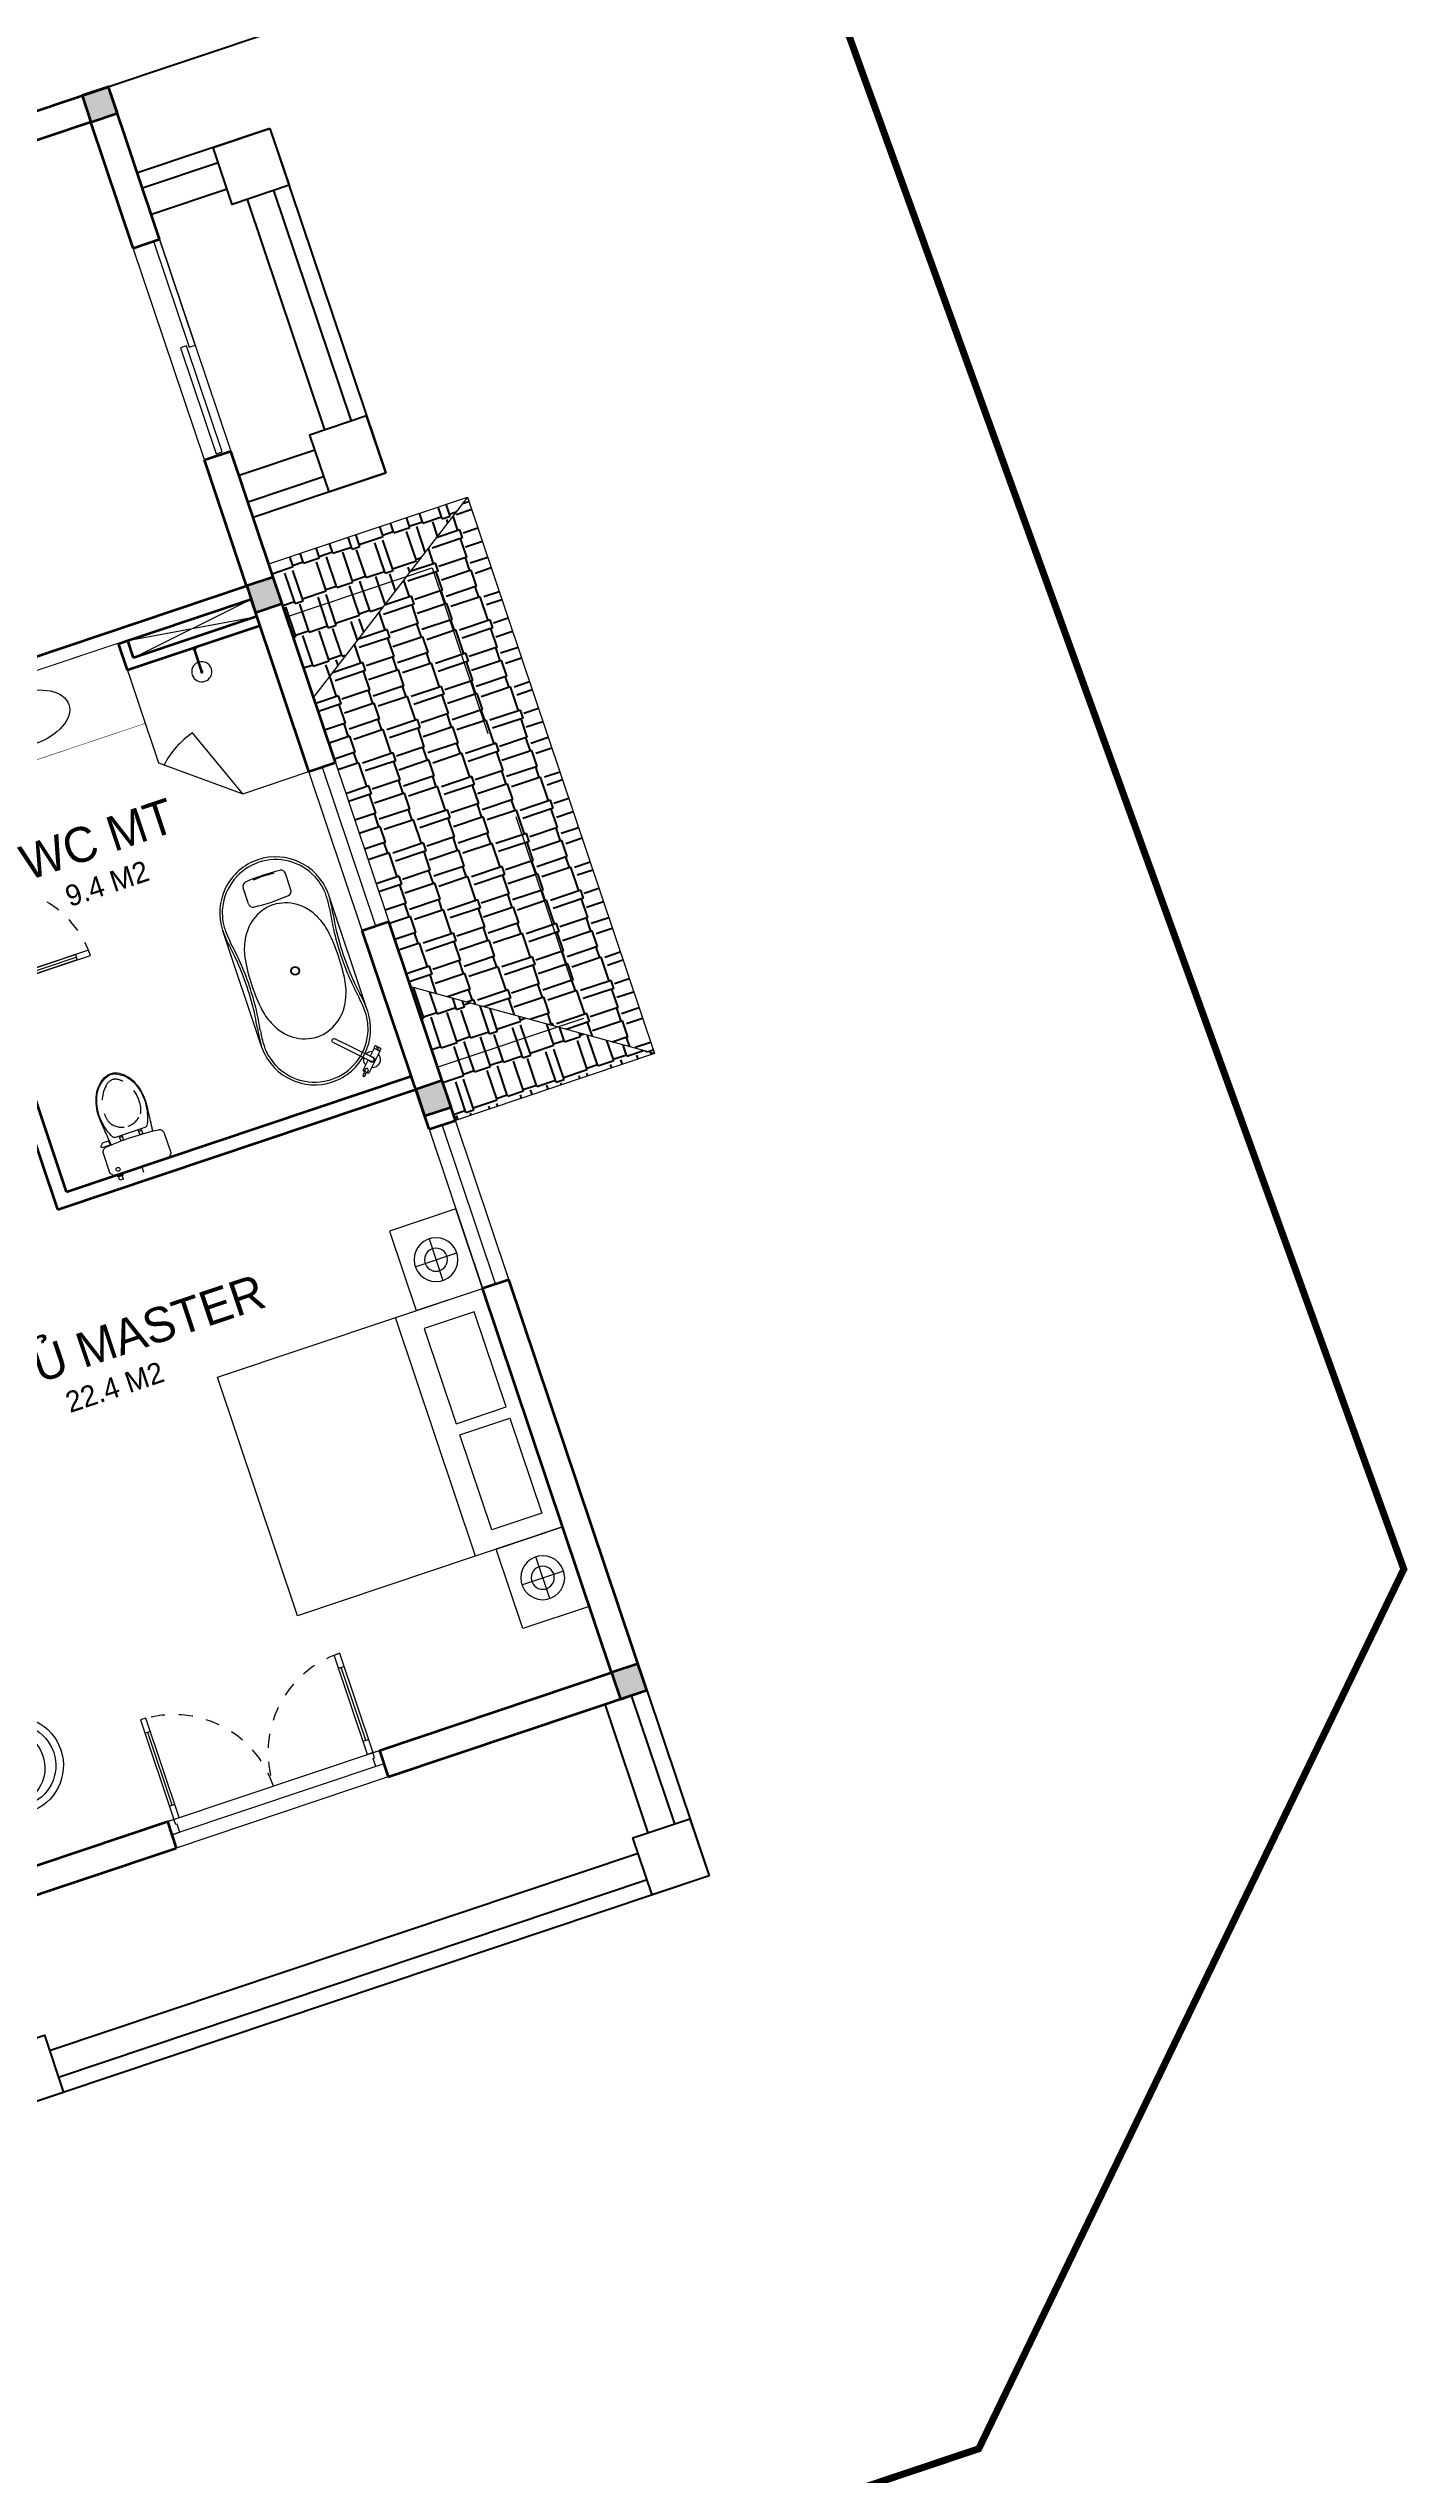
# Model space of a CAD drawing. Header units: metres. Extents: x 568336 to 569219, y 2065964 to 2066430.
# Drawn here: x 568676.13 to 568685.85, y 2066156.4 to 2066173.73 of the extents above; entities that cross this region are included whole.
import ezdxf

# ---------------------------------------------------------------- set-up
doc = ezdxf.new("R2010")
doc.units = ezdxf.units.M
for name, pattern in [('CENTER', [2, 1.25, -0.25, 0.25, -0.25]), ('DASHED', [0.75, 0.5, -0.25]), ('HIDDEN', [0.375, 0.25, -0.125]), ('xref-thap C (mb tang 32-2)$0$HIDDEN', [0.375, 0.25, -0.125]), ('Xref-VCMT-BT3 - tuong bao$0$HIDDEN', [0.375, 0.25, -0.125])]:
    doc.linetypes.add(name, pattern=pattern)
doc.layers.get('0').update_dxf_attribs({"linetype": 'CONTINUOUS'})
doc.layers.get('DEFPOINTS').update_dxf_attribs({"linetype": 'CONTINUOUS'})
for name, color, linetype, lineweight in [('-CONCRETE', 1, 'CONTINUOUS', 35), ('-DOOR', 137, 'CONTINUOUS', 9), ('-FURNITURE', 46, 'CONTINUOUS', 9), ('-HIDE', 3, 'HIDDEN', 13), ('-LINE1', 7, 'CONTINUOUS', 18), ('-RANH GIOI KHU DAT', 12, 'CENTER', 18), ('-TEXT', 7, 'CONTINUOUS', 15), ('-WALL', 4, 'CONTINUOUS', 35), ('Bighome_khuat', 251, 'DASHED', 5), ('TEXT25', 2, 'CONTINUOUS', 13)]:
    doc.layers.add(name, color=color, linetype=linetype, lineweight=lineweight)
for name, color, linetype in [('1-NETMANH', 8, 'CONTINUOUS'), ('13. NET HATCH', 252, 'CONTINUOUS'), ('LoLK', 6, 'CONTINUOUS'), ('SOLO', 7, 'CONTINUOUS')]:
    doc.layers.add(name, color=color, linetype=linetype)
doc.styles.add('T1', font='', dxfattribs={"height": 200})
doc.styles.get('T1').set_extended_font_data('VNgeometric Light')

# ---------------------------------------------------------------- blocks, each defined once
blk = doc.blocks.new('Sink_Cicle')
blk.add_lwpolyline([(17, -50), (-17, -50), (-18, -252), (17, -252)], close=True)
blk.add_circle((0, -300), 17.5)
at = {"layer": 'DEFPOINTS'}
blk.add_line((0, -100), (0, 0), dxfattribs=at)
blk.add_wipeout([(17, -50), (-17, -50), (-18, -252), (17, -252)])
at = {"layer": '-FURNITURE', "linetype": 'Continuous'}
blk.add_ellipse((0, -300), major_axis=(-325, 0), ratio=0.584615, dxfattribs=at)
blk.add_line((-18, -237), (17, -237))
blk = doc.blocks.new('*U191')
at = {"ltscale": 300}
blk.add_lwpolyline([(0, 0), (1600, 0), (1600, -600), (0, -600)], close=True, dxfattribs=at)
blk.add_wipeout([(0, 0), (1600, 0), (1600, -600), (0, -600)], dxfattribs=at)
blk.add_blockref('Sink_Cicle', (800, 0), dxfattribs=at)
blk = doc.blocks.new('A$C52EE6B0C')
for p, q in [((-17.21, 15.73), (17.22, 15.73)), ((-17.21, -15.76), (17.25, -15.76))]:
    blk.add_line(p, q)
for radius in [1.2, 1.06]:
    blk.add_circle((0, -0.01), radius)
for centre, radius, start, end in [((-17.24, -0.01), 15.75, 90.00005, 180.00602), ((-17.21, 0), 15.03, 114.01434, 180.05883), ((-17.26, 0.1), 14.92, 89.8926, 114.01434), ((-18.18, -21.57), 37.31, 80.32537, 88.55949), ((-17.86, -16.41), 31.44, 80.9553, 88.85173), ((3.49, 116.01), 102.69, 260.80643, 264.35645), ((10, 158.8), 145.24, 261.32176, 262.65662), ((-0.88, 77.07), 62.8, 262.97229, 270.8035), ((-0.44, 89.41), 75.84, 265.33614, 270.33552), ((0.89, 77.07), 62.8, 269.1965, 277.02771), ((0.58, 84.46), 70.9, 269.53626, 275.75097), ((-18.44, 226.88), 214.55, 276.99221, 278.59677), ((-9.99, 158.8), 145.24, 277.34338, 278.67824), ((18.19, -21.57), 37.31, 91.44051, 99.67463), ((17.5, -11.01), 26.04, 90.57162, 98.52624), ((17.38, 0.65), 14.38, 65.52402, 90.57162), ((17.25, -0.01), 15.75, 359.99398, 89.99995), ((17.03, -0.12), 15.22, 0.40185, 65.52402), ((-7.45, -0.4), 12.19, 113.36694, 178.17202), ((-5.42, -2.21), 14.69, 98.51976, 117.85129), ((-0.26, -36.68), 49.55, 89.69838, 98.51976), ((0.27, -36.68), 49.55, 81.48024, 90.30162), ((5.43, -2.21), 14.69, 62.14871, 81.48024), ((7.46, -0.4), 12.19, 1.82798, 66.63306), ((28.3, 2.77), 0.286, 160.80789, 185.67758), ((1.03, 0.06), 27.11, 359.84479, 5.67758), ((28.15, 2.82), 0.123, 123.47411, 160.80789), ((28.12, 2.87), 0.0732, 85.79125, 123.47411), ((28.11, 2.83), 0.109, 39.09426, 85.79125), ((27.99, 2.72), 0.275, 4.9413, 41.00239), ((1.84, 0.05), 26.56, 359.86069, 5.81543), ((-17.24, -0.02), 15.75, 179.99398, 269.99995), ((-17.21, -0.03), 15.03, 179.94113, 245.98566), ((-7.45, 0.37), 12.19, 181.82798, 246.63306), ((7.46, 0.37), 12.19, 293.36694, 358.17202), ((17.25, -0.02), 15.75, 270.00005, 0.00602), ((17.03, 0.09), 15.22, 294.47598, 359.59814), ((1.03, -0.09), 27.11, 354.32242, 0.15521), ((28.3, -2.8), 0.286, 174.32242, 199.19211), ((28.15, -2.85), 0.123, 199.19211, 236.52589), ((28.12, -2.89), 0.0732, 236.52589, 274.20875), ((28.11, -2.86), 0.109, 274.20875, 320.90574), ((27.99, -2.75), 0.275, 318.99761, 355.0587), ((1.84, -0.08), 26.56, 354.18457, 0.13931), ((-5.42, 2.18), 14.69, 242.14871, 261.48024), ((-0.26, 36.65), 49.55, 261.48024, 270.30162), ((-0.44, -89.44), 75.84, 89.66448, 94.66386), ((0.27, 36.65), 49.55, 269.69838, 278.51976), ((0.58, -84.49), 70.9, 84.24903, 90.46374), ((5.43, 2.18), 14.69, 278.51976, 297.85129), ((-17.26, -0.13), 14.92, 245.98566, 270.1074), ((-18.18, 21.54), 37.31, 271.44051, 279.67463), ((-17.86, 16.38), 31.44, 271.14827, 279.0447), ((3.49, -116.04), 102.69, 95.64355, 99.19357), ((10, -158.82), 145.24, 97.34338, 98.67824), ((-0.88, -77.1), 62.8, 89.1965, 97.02771), ((0.89, -77.1), 62.8, 82.97229, 90.8035), ((-18.44, -226.91), 214.55, 81.40323, 83.00779), ((-9.99, -158.82), 145.24, 81.32176, 82.65662), ((18.19, 21.54), 37.31, 260.32537, 268.55949), ((17.5, 10.99), 26.04, 261.47376, 269.42838), ((17.38, -0.67), 14.38, 269.42838, 294.47598)]:
    blk.add_arc(centre, radius, start, end)
at = {"layer": 'DEFPOINTS'}
for tag, p in [('MODELNUMBER', (0, 0)), ('TRADENAME', (0, 0)), ('PRODUCT', (0, 0)), ('MATERIAL', (0, -0.01))]:
    blk.add_attdef(tag, p, '', height=0.001, dxfattribs=at)
blk = doc.blocks.new('A$C4D835AF5')
at = {"layer": '-FURNITURE', "ltscale": 8}
for p, q in [((-3.94, 0.33), (-3.94, 0.87)), ((-3.86, 0.31), (-3.92, 0.31)), ((3.15, 0.91), (-3.9, 0.91)), ((-3.55, 0.46), (-3.55, 0.49)), ((-3.34, 0.49), (-3.34, 0.46)), ((-0.59, 0), (-0.59, -12.09)), ((0.59, 0), (0.59, -12.09)), ((3.15, -0.91), (3.15, 0.91)), ((3.17, 0.9), (3.15, 0.9)), ((3.17, -0.9), (3.17, 0.9)), ((3.19, 0.91), (3.98, 0.91)), ((4, -0.89), (4, 0.89)), ((-3.94, -0.87), (-3.94, -0.33)), ((-3.86, -0.31), (-3.92, -0.31)), ((-0.59, -0.91), (-3.9, -0.91)), ((-3.7, -0.45), (-3.7, -0.42)), ((-3.63, -0.46), (-3.62, -0.45)), ((-3.59, -0.47), (-3.59, -0.46)), ((-3.52, -0.47), (-3.52, -0.47)), ((-3.48, -0.49), (-3.49, -0.47)), ((-3.41, -0.49), (-3.4, -0.47)), ((-3.37, -0.47), (-3.37, -0.47)), ((-3.3, -0.47), (-3.3, -0.46)), ((-3.26, -0.46), (-3.27, -0.45)), ((-3.19, -0.45), (-3.19, -0.42)), ((3.15, -0.91), (0.59, -0.91)), ((3.17, -0.9), (3.15, -0.9)), ((3.19, -0.91), (3.98, -0.91))]:
    blk.add_line(p, q, dxfattribs=at)
for radius in [0.311, 0.264]:
    blk.add_circle((3.58, 0), radius, dxfattribs=at)
for centre, radius, start, end in [((-5.16, 0), 0.25, 92.26055, 178.09314), ((-5.17, -0.01), 0.24, 175.39887, 267.68368), ((-5.41, -2528.91), 2529.16, 89.96608, 89.99458), ((-3.9, 0.87), 0.0394, 90, 180), ((-3.92, 0.33), 0.0197, 180, 270), ((-3.44, -0.18), 0.68, 90.01556, 98.89807), ((-3.45, -0.18), 0.68, 81.10193, 89.98434), ((0, 0), 2.36, 22.54031, 157.45969), ((0, 0), 0.787, 318.59038, 221.40962), ((0, 0), 0.591, 0, 180), ((3.19, 0.89), 0.0197, 90, 180), ((3.98, 0.89), 0.0197, 0, 90), ((-4.56, 275.44), 275.69, 269.87137, 270.13441), ((-3.92, -0.33), 0.0197, 90, 180), ((-3.9, -0.87), 0.0394, 180, 270), ((-3.69, -0.45), 0.0116, 184.97306, 258.03407), ((-3.65, -0.25), 0.212, 257.28159, 272.58374), ((-3.64, -0.45), 0.0113, 272.46568, 345.44763), ((-3.58, -0.47), 0.0111, 186.41498, 247.44266), ((-3.54, -0.29), 0.191, 257.51752, 274.78533), ((-3.53, -0.47), 0.013, 270.86275, 343.93336), ((-3.47, -0.49), 0.0123, 192.37903, 260.14229), ((-3.45, -0.3), 0.207, 262.20059, 277.93411), ((-3.42, -0.49), 0.0113, 277.30775, 350.61998), ((-3.36, -0.47), 0.012, 194.1286, 259.0417), ((-3.34, -0.27), 0.209, 264.20628, 279.02841), ((-3.31, -0.47), 0.013, 269.18756, 350.22193), ((-3.25, -0.45), 0.0111, 194.19217, 261.8514), ((-3.24, -0.24), 0.225, 267.1756, 281.67278), ((-3.2, -0.45), 0.0128, 280.60322, 352.14738), ((0, 0), 2.36, 202.54031, 255.4906), ((0, 0), 2.36, 284.50926, 337.45969), ((3.19, -0.89), 0.0197, 180, 270), ((3.98, -0.89), 0.0197, 270, 0), ((0, -12.09), 0.591, 180, 0)]:
    blk.add_arc(centre, radius, start, end, dxfattribs=at)
blk.add_ellipse((-3.44, 0), major_axis=(0.555, 0), ratio=0.849194, dxfattribs=at)
for tag, p in [('MODELNUMBER', (0, 0.01)), ('TRADENAME', (0, 0.01)), ('PRODUCT', (0, 0.01)), ('MATERIAL', (0, 0))]:
    blk.add_attdef(tag, p, '', height=0.001, dxfattribs=at)
blk = doc.blocks.new('A$C513779E1')
at = {"layer": '-FURNITURE', "ltscale": 5}
for p, q in [((-156, -560), (-156, -682)), ((164, -561), (164, -682))]:
    blk.add_line(p, q, dxfattribs=at)
for centre, radius, start, end in [((-121, -560), 34.2, 97.7975, 180.4786), ((-122, -683), 34.2, 179.465, 262.1462), ((-1, -2204), 1683, 85.3853, 94.2746), ((130, -561), 34.2, 359.5588, 82.2399), ((130, -682), 34.2, 277.7038, 0.3849), ((-1, 962), 1683, 265.7382, 274.6274)]:
    blk.add_arc(centre, radius, start, end, dxfattribs=at)
at = {"layer": '-FURNITURE', "ltscale": 8}
ref = blk.add_blockref('A$C4D835AF5', (-319, 776), dxfattribs=dict(at, xscale=-25.08682081009749, yscale=25.08682081009749, zscale=25.08682081009749, rotation=45))
ref.add_attrib('MODELNUMBER', 'K-T97328-4', (-319, 776), dxfattribs={"layer": 'DEFPOINTS', "height": 0.0251, "rotation": 225})
ref.add_attrib('TRADENAME', 'PURIST', (-319, 776), dxfattribs={"layer": 'DEFPOINTS', "height": 0.0251, "rotation": 225})
ref.add_attrib('PRODUCT', 'BATH FILLER', (-319, 776), dxfattribs={"layer": 'DEFPOINTS', "height": 0.0251, "rotation": 225})
ref.add_attrib('MATERIAL', 'PREMIUM MATERIALS', (-319, 776), dxfattribs={"layer": 'DEFPOINTS', "height": 0.0251, "rotation": 225})
at = {"layer": '-FURNITURE', "xscale": 25.39829667096628, "yscale": 25.39829667096628, "zscale": 25.39829667096628, "rotation": 270}
blk.add_blockref('A$C52EE6B0C', (0, 0), dxfattribs=at).add_auto_attribs({'MODELNUMBER': 'K-1800', 'TRADENAME': 'ABRAZO', 'PRODUCT': 'BATH', 'MATERIAL': 'LITHOCAST'})
blk = doc.blocks.new('shower')
for points in [[(180919, -32316), (180912, -32316), (180912, -32147), (180919, -32147)], [(180929, -32327), (180902, -32327), (180902, -32316), (180929, -32316)]]:
    blk.add_lwpolyline(points, close=True)
for radius, start, end in [(72, 272.7907, 267.2093), (8.35, 294.8355, 245.1645)]:
    blk.add_arc((180916, -32147), radius, start, end)
blk = doc.blocks.new('A$C18091ED7')
for p, q in [((0, -42), (0, 0)), ((146, -27), (179, -27)), ((146, -27), (146, -30)), ((146, -30), (166, -30)), ((153, -37), (146, -30)), ((152, 0), (152, -27)), ((152, 0), (179, 0)), ((153, -37), (166, -37)), ((153, -40), (153, -37)), ((153, -40), (178, -40)), ((153, -40), (178, -40)), ((153, -40), (153, -42)), ((185, -30), (166, -30)), ((178, -37), (166, -37)), ((185, -30), (178, -37)), ((178, -37), (178, -40)), ((178, -40), (178, -42)), ((179, 0), (179, -27)), ((179, -27), (185, -27)), ((185, -27), (185, -30)), ((-83, -267), (-83, -300)), ((-83, -278), (-83, -288)), ((-61, -290), (-83, -290)), ((-63, -265), (-81, -265)), ((-61, -267), (-61, -300)), ((61, -267), (61, -300)), ((61, -290), (83, -290)), ((63, -265), (81, -265)), ((83, -267), (83, -300)), ((83, -278), (83, -288)), ((165, -262), (165, -290)), ((168, -260), (228, -260)), ((168, -292), (207, -292)), ((231, -274), (231, -262))]:
    blk.add_line(p, q)
for points in [[(230, -219, -0.137407), (225, -235), (222, -241, -0.236081), (198, -255, -0.051961), (-198, -255, -0.236081), (-222, -241), (-225, -235, -0.137407), (-230, -219), (-230, -72, -0.198912), (-226, -63), (-209, -46, -0.198912), (-200, -42), (0, -42), (200, -42, -0.198912), (209, -46), (226, -63, -0.198912), (230, -72)], [(144, -619, -0.212405), (26, -734, -0.027685), (-1, -739, -0.022279), (-26, -734, -0.212405), (-144, -619, -0.142796), (-167, -428, -0.093005), (-128, -309, -0.256439), (-111, -300), (0, -300), (111, -300, -0.256439), (128, -309, -0.093005), (167, -428, -0.142796)]]:
    blk.add_lwpolyline(points, format="xyb", close=True)
at = {"linetype": 'xref-thap C (mb tang 32-2)$0$HIDDEN', "ltscale": 100}
blk.add_lwpolyline([(61, -669, -0.199031), (0, -699, -0.199031), (-61, -669, -0.218924), (-132, -478, -0.153791), (-112, -404, -0.236701), (0, -348, -0.236701), (112, -404, -0.153791), (132, -478, -0.218924)], format="xyb", close=True, dxfattribs=at)
blk.add_circle((166, -78), 13.9)
for centre, radius, start, end in [((-81, -267), 1.98, 90, 180), ((-63, -267), 1.98, 0, 90), ((63, -267), 1.98, 90, 180), ((81, -267), 1.98, 0, 90), ((168, -262), 2.47, 90, 180), ((168, -290), 2.47, 180, 270), ((207, -277), 15.5, 270, 306.4659), ((168, -225), 80.1, 306.4659, 320.3123), ((228, -274), 2.47, 320.3123, 0)]:
    blk.add_arc(centre, radius, start, end)
for points in [[(-156, -259), (-157, -267), (-164, -328), (-169, -385), (-184, -528), (-136, -679), (-50, -735), (-20, -741), (0, -744)], [(156, -259), (157, -267), (164, -328), (169, -385), (184, -528), (136, -679), (50, -735), (20, -741), (0, -744)]]:
    blk.add_open_spline(points, degree=3, knots=[130.613938, 130.613938, 130.613938, 130.613938, 152.852109, 311.129351, 417.703951, 561.383393, 697.692632, 710.812262, 710.812262, 710.812262, 710.812262])
blk = doc.blocks.new('*U96')
at = {"color": 251}
blk.add_line((-70, 100), (-70, 600), dxfattribs=at)
for points in [[(-50, 0), (-50, 700), (-90, 700), (-90, 0)], [(-50, 100), (-90, 100), (-90, 600), (-50, 600)], [(-800, -100), (-740, -100), (-740, -40), (-750, -40), (-750, 0), (-800, 0)], [(0, -100), (-60, -100), (-60, -40), (-50, -40), (-50, 0), (0, 0)]]:
    blk.add_lwpolyline(points, close=True)
at = {"layer": 'Bighome_khuat', "linetype": 'Xref-VCMT-BT3 - tuong bao$0$HIDDEN'}
blk.add_arc((-50, 0), 700, 90, 180, dxfattribs=at)
blk = doc.blocks.new('A$C8a974c9c')
for p, q in [((1750, 2957), (1750, 2643)), ((1593, 2800), (1908, 2800)), ((1343, 2500), (1343, 700)), ((1750, 243), (1750, 557)), ((1593, 400), (1908, 400))]:
    blk.add_line(p, q)
for points in [[(2000, 3100), (1500, 3100), (1500, 2500), (2000, 2500)], [(1891, 2360), (1514, 2360), (1514, 1643), (1891, 1643)], [(1891, 840), (1514, 840), (1514, 1558), (1891, 1558)], [(2000, 100), (1500, 100), (1500, 700), (2000, 700)]]:
    blk.add_lwpolyline(points, close=True)
blk.add_lwpolyline([(2000, 2500), (0, 2500), (0, 700), (2000, 700), (2000, 2500)])
for centre, radius in [((1750, 2800), 157), ((1750, 2800), 82.4), ((1750, 400), 157), ((1750, 400), 82.4)]:
    blk.add_circle(centre, radius)
blk = doc.blocks.new('A$C5C575821')
at = {"layer": '-CONCRETE'}
h = blk.add_hatch(color=256, dxfattribs=at)
h.dxf.hatch_style = 1
h.paths.add_polyline_path([(0, 200), (0, 0), (200, 0), (200, 200)])
blk.add_lwpolyline([(0, 0), (200, 0), (200, 200), (0, 200)], close=True, dxfattribs=at)
blk = doc.blocks.new('A$C06be1633')
at = {"layer": '-FURNITURE'}
for p, q in [((0, 54), (0, 324)), ((54, 54), (54, 324)), ((81, 0), (81, 270)), ((621, 270), (621, 0)), ((648, 324), (648, 54)), ((701, 324), (701, 54)), ((0, 54), (54, 54)), ((621, 0), (81, 0)), ((648, 54), (701, 54))]:
    blk.add_line(p, q, dxfattribs=at)
for centre, radius in [((351, 324), 351), ((351, 324), 297), ((351, 270), 270)]:
    blk.add_arc(centre, radius, 0, 180, dxfattribs=at)
blk = doc.blocks.new('*U196')
for p, q in [((-1510, 650), (-1550, 650)), ((-1530, 100), (-1530, 650)), ((-90, 650), (-50, 650)), ((-70, 100), (-70, 650)), ((-1510, 100), (-1550, 100)), ((-90, 100), (-50, 100))]:
    blk.add_line(p, q)
for points in [[(-1550, 0), (-1510, 0), (-1510, 750), (-1550, 750)], [(-50, 0), (-90, 0), (-90, 750), (-50, 750)], [(-1600, -100), (-1540, -100), (-1540, -40), (-1550, -40), (-1550, 0), (-1600, 0)], [(0, -100), (-60, -100), (-60, -40), (-50, -40), (-50, 0), (0, 0)]]:
    blk.add_lwpolyline(points, close=True)
at = {"linetype": 'HIDDEN', "ltscale": 0.1}
for centre, start, end in [((-1550, 0), 0, 90), ((-50, 0), 90, 180)]:
    blk.add_arc(centre, 750, start, end, dxfattribs=at)
blk = doc.blocks.new('BT2-T2.1')
at = {"layer": '13. NET HATCH'}
h = blk.add_hatch(dxfattribs=at)
h.set_pattern_fill('MAIGO-02', color=256, scale=0.02, angle=18.5515)
h.set_pattern_definition([(18.55151, (568466.70292, 2066111.3056), (0.40714168, 0.38978925), [0.12, -0.1, 0.14, -0.06, 0.18, -0.08]), (18.55151, (568466.8135, 2066111.35327), (0.40714168, 0.38978925), [0.1, -0.38, 0.08, -0.12]), (18.55151, (568467.04898, 2066111.40592), (0.40714168, 0.38978925), [0.06, -0.62]), (108.55151, (568466.70292, 2066111.30561), (-0.23752417, 0.17344241), [0.23, -0.73]), (108.55151, (568466.81668, 2066111.34379), (-0.23752417, 0.17344241), [0.225, -0.735]), (108.55151, (568466.91148, 2066111.3756), (-0.23752417, 0.17344241), [0.21, -0.75]), (108.55151, (568467.04898, 2066111.40592), (-0.23752417, 0.17344241), [0.23, -0.73]), (108.55151, (568467.10586, 2066111.42501), (-0.23752417, 0.17344241), [0.23, -0.73]), (108.55151, (568467.27174, 2066111.4965), (-0.23752417, 0.17344241), [0.22, -0.74])])
h.paths.add_polyline_path([(568680.459, 2066166.539), (568678.717, 2066167.017), (568678.815, 2066166.725), (568679.037, 2066166.061)])
h.paths.add_polyline_path([(568679.123, 2066170.52), (568677.701, 2066170.043), (568678.022, 2066169.088)])
h = blk.add_hatch(dxfattribs=at)
h.set_pattern_fill('MAIGO-02', color=256, scale=0.02, angle=108.5515)
h.set_pattern_definition([(108.55151, (568466.70292, 2066111.3056), (-0.38978925, 0.40714168), [0.12, -0.1, 0.14, -0.06, 0.18, -0.08]), (108.55151, (568466.65526, 2066111.4162), (-0.38978925, 0.40714168), [0.1, -0.38, 0.08, -0.12]), (108.55151, (568466.6026, 2066111.65167), (-0.38978925, 0.40714168), [0.06, -0.62]), (198.55151, (568466.70292, 2066111.30561), (-0.17344241, -0.23752417), [0.23, -0.73]), (198.55151, (568466.66474, 2066111.41937), (-0.17344241, -0.23752417), [0.225, -0.735]), (198.55151, (568466.63292, 2066111.51418), (-0.17344241, -0.23752417), [0.21, -0.75]), (198.55151, (568466.6026, 2066111.65167), (-0.17344241, -0.23752417), [0.23, -0.73]), (198.55151, (568466.58351, 2066111.70856), (-0.17344241, -0.23752417), [0.23, -0.73]), (198.55151, (568466.51202, 2066111.87443), (-0.17344241, -0.23752417), [0.22, -0.74])])
h.paths.add_polyline_path([(568678.433, 2066167.863), (568678.717, 2066167.017), (568680.459, 2066166.539), (568679.123, 2066170.52), (568678.022, 2066169.088)])
at = {"layer": '-DOOR'}
for points in [[(568676.732, 2066172.302), (568676.921, 2066172.366), (568677.431, 2066170.849), (568677.241, 2066170.786)], [(568676.921, 2066172.366), (568676.878, 2066172.351), (568677.133, 2066171.593), (568677.176, 2066171.608)], [(568677.114, 2066171.603), (568677.07, 2066171.588), (568677.325, 2066170.83), (568677.368, 2066170.844)], [(568678.56, 2066167.484), (568678.37, 2066167.42), (568677.989, 2066168.558), (568678.178, 2066168.621)], [(568679.037, 2066166.061), (568678.848, 2066165.998), (568679.229, 2066164.86), (568679.419, 2066164.924)], [(568676.976, 2066161.045), (568678.493, 2066161.554), (568678.556, 2066161.364), (568677.04, 2066160.855)]]:
    blk.add_lwpolyline(points, close=True, dxfattribs=at)
for points in [[(568678.083, 2066168.589), (568678.465, 2066167.452)], [(568679.324, 2066164.892), (568678.942, 2066166.03)], [(568678.525, 2066161.459), (568677.008, 2066160.95)]]:
    blk.add_lwpolyline(points, dxfattribs=at)
at = {"layer": '-FURNITURE'}
blk.add_lwpolyline([(568677.515, 2066168.398), (568677.157, 2066168.833)], dxfattribs=at)
blk.add_arc((568677.488, 2066168.333), 0.6, 123.5367, 153.5515, dxfattribs=at)
at = {"layer": '-HIDE', "ltscale": 5}
for p, q in [((568677.828, 2066169.664), (568678.871, 2066170.014)), ((568678.871, 2066170.014), (568679.953, 2066166.791)), ((568679.953, 2066166.791), (568678.91, 2066166.441))]:
    blk.add_line(p, q, dxfattribs=at)
at = {"layer": '-LINE1'}
for p, q in [((568677.701, 2066170.043), (568679.123, 2066170.52)), ((568679.123, 2066170.52), (568680.459, 2066166.539)), ((568680.459, 2066166.539), (568679.037, 2066166.061))]:
    blk.add_line(p, q, dxfattribs=at)
for points in [[(568676.762, 2066172.84), (568677.71, 2066173.158), (568678.538, 2066170.693), (568677.59, 2066170.375)], [(568679.123, 2066170.52), (568678.022, 2066169.088)], [(568680.459, 2066166.539), (568678.717, 2066167.017)]]:
    blk.add_lwpolyline(points, dxfattribs=at)
at = {"layer": '-RANH GIOI KHU DAT', "linetype": 'HIDDEN', "ltscale": 10, "const_width": 0.05}
blk.add_lwpolyline([(568664.353, 2066171.471), (568680.715, 2066176.962), (568685.819, 2066162.851), (568682.779, 2066156.558), (568670.716, 2066152.51), (568664.353, 2066171.471)], dxfattribs=at)
at = {"layer": '-WALL'}
for p, q in [((568666.886, 2066170.211), (568676.556, 2066173.456)), ((568676.921, 2066172.366), (568676.556, 2066173.456)), ((568676.732, 2066172.302), (568676.43, 2066173.203)), ((568677.543, 2066169.885), (568677.241, 2066170.786)), ((568678.178, 2066168.621), (568677.431, 2066170.849)), ((568672.518, 2066168.198), (568677.543, 2066169.885)), ((568672.74, 2066168.167), (568677.575, 2066169.79)), ((568677.989, 2066168.558), (568677.575, 2066169.79)), ((568679.037, 2066166.061), (568678.56, 2066167.484)), ((568678.848, 2066165.998), (568678.37, 2066167.42)), ((568676.255, 2066165.55), (568675.778, 2066166.972)), ((568676.193, 2066165.423), (568675.683, 2066166.94)), ((568676.193, 2066165.423), (568678.752, 2066166.282)), ((568676.255, 2066165.55), (568678.72, 2066166.377)), ((568680.405, 2066161.985), (568679.419, 2066164.924)), ((568680.152, 2066162.111), (568679.229, 2066164.86)), ((568678.493, 2066161.554), (568680.152, 2066162.111)), ((568678.556, 2066161.364), (568680.405, 2066161.985)), ((568678.493, 2066161.554), (568678.556, 2066161.364)), ((568675.317, 2066160.488), (568676.976, 2066161.045)), ((568676.976, 2066161.045), (568677.04, 2066160.855)), ((568675.38, 2066160.299), (568677.04, 2066160.855))]:
    blk.add_line(p, q, dxfattribs=at)
for points in [[(568676.43, 2066173.203), (568671.215, 2066171.453)], [(568676.732, 2066172.302), (568676.921, 2066172.366)], [(568677.241, 2066170.786), (568677.431, 2066170.849)], [(568677.989, 2066168.558), (568678.178, 2066168.621)], [(568678.37, 2066167.42), (568678.56, 2066167.484)], [(568678.848, 2066165.998), (568679.037, 2066166.061)], [(568679.229, 2066164.86), (568679.419, 2066164.924)]]:
    blk.add_lwpolyline(points, dxfattribs=at)
at = {"layer": '1-NETMANH'}
for p, q in [((568677.71, 2066173.158), (568676.762, 2066172.84)), ((568677.71, 2066173.158), (568678.538, 2066170.693)), ((568678.538, 2066170.693), (568677.59, 2066170.375)), ((568680.405, 2066161.985), (568680.851, 2066160.658)), ((568680.851, 2066160.658), (568675.826, 2066158.971))]:
    blk.add_line(p, q, dxfattribs=at)
at = {"layer": 'SOLO'}
for points in [[(568677.71, 2066173.158), (568677.847, 2066172.751), (568677.44, 2066172.614), (568677.303, 2066173.021)], [(568678.538, 2066170.693), (568678.401, 2066171.101), (568677.993, 2066170.964), (568678.13, 2066170.557)], [(568680.851, 2066160.658), (568680.443, 2066160.521), (568680.306, 2066160.928), (568680.714, 2066161.065)], [(568676.233, 2066159.108), (568675.826, 2066158.971), (568675.689, 2066159.379), (568676.097, 2066159.516)]]:
    blk.add_lwpolyline(points, close=True, dxfattribs=at)
for points in [[(568677.339, 2066172.912), (568676.799, 2066172.731)], [(568677.403, 2066172.723), (568676.863, 2066172.541)], [(568678.292, 2066171.064), (568677.738, 2066172.714)], [(568678.102, 2066171.001), (568677.549, 2066172.65)], [(568678.03, 2066170.855), (568677.489, 2066170.674)], [(568678.093, 2066170.666), (568677.553, 2066170.484)], [(568680.605, 2066161.029), (568680.296, 2066161.948)], [(568680.415, 2066160.965), (568680.107, 2066161.885)], [(568676.133, 2066159.407), (568680.343, 2066160.819)], [(568676.197, 2066159.217), (568680.407, 2066160.63)]]:
    blk.add_lwpolyline(points, dxfattribs=at)
at = {"layer": '-DOOR', "xscale": 0.001, "yscale": 0.001, "zscale": 0.001}
for name, p, rotation in [('*U96', (568675.778, 2066166.972), 288.5515110410493), ('*U196', (568678.493, 2066161.554), 18.55151104104936)]:
    blk.add_blockref(name, p, dxfattribs=dict(at, rotation=rotation))
at = {"layer": '-FURNITURE', "yscale": 0.001, "zscale": 0.001}
for name, p, xscale, rotation in [('shower', (568858.965, 2066196.354), 0.001, 198.5515110410493), ('A$C18091ED7', (568676.806, 2066165.69), 0.001, 198.5515110410493), ('A$C8a974c9c', (568677.111, 2066164.887), -0.001, 198.5515110410493), ('A$C06be1633', (568675.686, 2066161.01), -0.001, 288.5515110410494)]:
    blk.add_blockref(name, p, dxfattribs=dict(at, xscale=xscale, rotation=rotation))
at = {"layer": '-WALL', "xscale": 0.001, "yscale": 0.001, "zscale": 0.001, "rotation": 18.55151104104936}
for p in [(568676.43, 2066173.203), (568677.607, 2066169.695), (568678.816, 2066166.093), (568680.216, 2066161.921)]:
    blk.add_blockref('A$C5C575821', p, dxfattribs=at)
at = {"xscale": 0.001, "yscale": 0.001, "zscale": 0.001, "rotation": 198.5515110410493}
blk.add_blockref('A$C513779E1', (568677.89, 2066167.131), dxfattribs=at)
at = {"layer": '-TEXT', "color": 2}
blk.add_text('P.NGỦ MASTER', height=0.25, rotation=18.5515, dxfattribs=at).set_placement((568675.285, 2066163.921))
at = {"layer": 'TEXT25', "style": 'T1'}
for s, p in [('9.4 M2', (568676.278, 2066167.587)), ('22.4 M2', (568676.28, 2066163.967))]:
    blk.add_text(s, height=0.15, rotation=18.5515, dxfattribs=at).set_placement(p)
at = {"layer": '-FURNITURE', "extrusion": (0, 0, -1), "xscale": -0.001, "yscale": 0.001, "zscale": -0.001, "rotation": 341.4484889589507}
blk.add_blockref('*U191', (-568675.11, 2066168.963), dxfattribs=at)
at = {"layer": '-FURNITURE'}
for points in [[(568676.735, 2066169.371), (568677.575, 2066169.79)], [(568676.693, 2066169.494), (568677.616, 2066169.667)], [(568676.627, 2066169.472), (568676.913, 2066168.619), (568677.515, 2066168.398), (568677.989, 2066168.558)]]:
    blk.add_lwpolyline(points, dxfattribs=at)
at = {"layer": '-WALL'}
for p, q in [((568677.639, 2066169.6), (568676.691, 2066169.282)), ((568677.616, 2066169.667), (568676.735, 2066169.371)), ((568676.691, 2066169.282), (568676.627, 2066169.472)), ((568676.735, 2066169.371), (568676.693, 2066169.494))]:
    blk.add_line(p, q, dxfattribs=at)
at = {"layer": '-TEXT', "color": 2}
blk.add_text('WC MT', height=0.25, rotation=18.5515, dxfattribs=at).set_placement((568675.978, 2066167.775))

msp = doc.modelspace()

# ---------------------------------------------------------------- block references
at = {"layer": 'LoLK'}
msp.add_blockref('BT2-T2.1', (0, 0), dxfattribs=at)

# ---------------------------------------------------------------- next in the draw order: linework, layer by layer
msp.add_line((568681.351, 2066175.066), (568505.968, 2066116.208))

doc.saveas('drawing.dxf')
